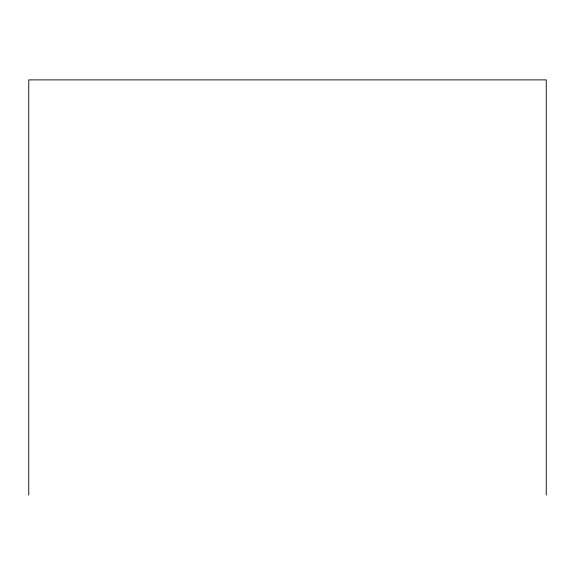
<?xml version="1.0" encoding="UTF-8"?>
<svg xmlns="http://www.w3.org/2000/svg" width="575" height="575" viewBox="0 0 575 575"><rect width="100%" height="100%" fill="white"/><g stroke="black" fill="none" stroke-linecap="round" stroke-linejoin="round"><path stroke-width="0.86" d="M546.25 495.111L546.25 79.889L28.75 79.889L28.75 495.111"/></g></svg>
